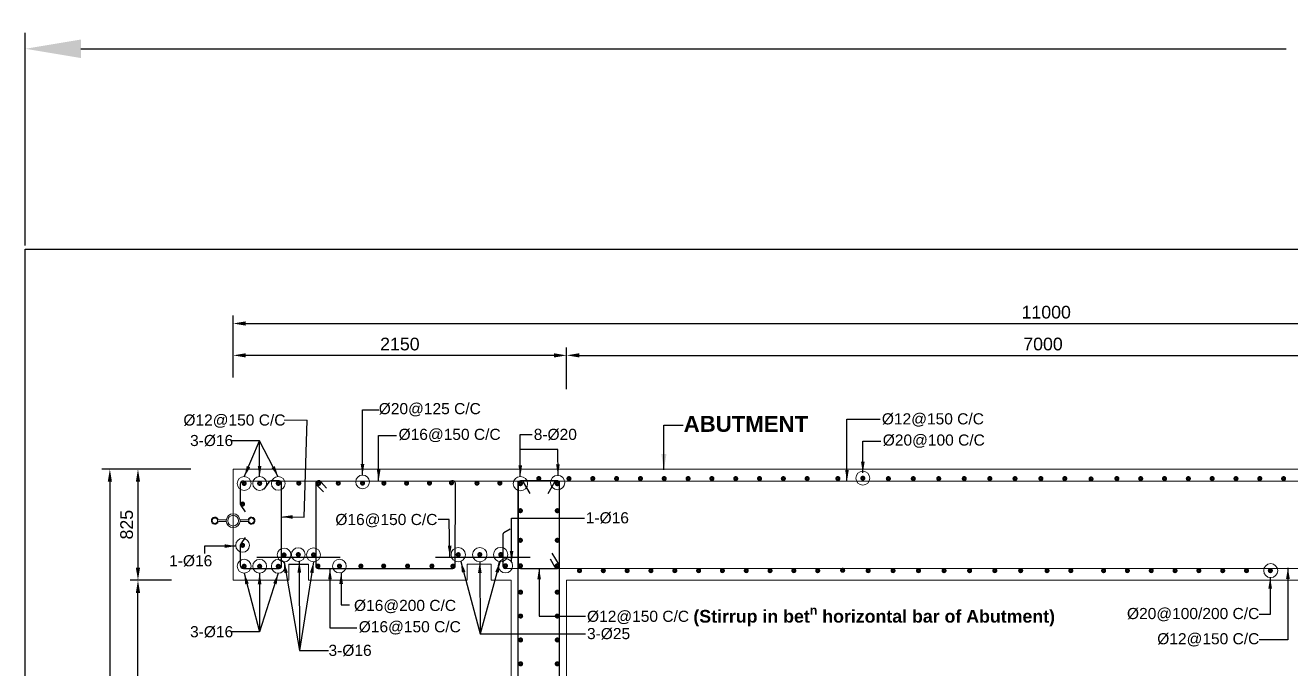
# Model space of a CAD drawing. Extents: x -358915 to 1258323, y -1667244 to -305611.
# Drawn here: x 506620 to 514588, y -1472622 to -1468572 of the extents above; entities that cross this region are included whole.
import ezdxf

# ---------------------------------------------------------------- set-up
doc = ezdxf.new("R2010")
doc.units = 0
doc.header["$LTSCALE"] = 300
doc.header["$MEASUREMENT"] = 0
doc.layers.get('0').update_dxf_attribs({"linetype": 'CONTINUOUS'})
doc.layers.get('DEFPOINTS').update_dxf_attribs({"linetype": 'CONTINUOUS'})
doc.layers.add('Dim', color=7, linetype='CONTINUOUS', lineweight=9)
doc.layers.add('ROD', color=1, linetype='CONTINUOUS', lineweight=30)
for name, color, linetype in [('LINE', 7, 'CONTINUOUS'), ('Sid&HeadWall', 7, 'CONTINUOUS'), ('TEXT', 10, 'CONTINUOUS'), ('TXT', 7, 'CONTINUOUS')]:
    doc.layers.add(name, color=color, linetype=linetype)
doc.styles.add('Arial', font='arial.ttf')
doc.styles.add('DIM', font='isocp3.shx')
doc.styles.add('style1', font='times.ttf')
doc.styles.add('text', font='ARIALN.TTF', dxfattribs={"height": 1.6})
doc.dimstyles.new('3', dxfattribs={"dimtxt": 225, "dimasz": 350, "dimexe": 100, "dimexo": 25, "dimgap": 9, "dimtad": 0, "dimdec": 0, "dimzin": 0, "dimdsep": 46, "dimtxsty": 'Standard', "dimcen": 0, "dimclrd": 5, "dimclre": 6, "dimclrt": 256, "dimadec": 0, "dimazin": 0, "dimtfac": 1, "dimtdec": 0, "dimtofl": 0, "dimtmove": 2, "dimatfit": 3, "dimfxl": 1, "dimtolj": 1, "dimtzin": 0, "dimarcsym": 0})
doc.dimstyles.new('Dim_35', dxfattribs={"dimtxt": 70, "dimasz": 70, "dimexe": 35, "dimexo": 30, "dimgap": 40, "dimtad": 1, "dimdec": 0, "dimzin": 0, "dimdsep": 46, "dimtxsty": 'DIM', "dimcen": 0.09, "dimclrd": 5, "dimclre": 5, "dimclrt": 7, "dimadec": 0, "dimazin": 0, "dimtfac": 1, "dimtdec": 0, "dimtmove": 0, "dimatfit": 3, "dimfxl": 1, "dimtolj": 1, "dimtzin": 0, "dimarcsym": 0})
doc.dimstyles.new('dim_50', dxfattribs={"dimtxt": 100, "dimasz": 100, "dimexe": 50, "dimexo": 30, "dimgap": 30, "dimtad": 1, "dimdec": 0, "dimzin": 0, "dimdsep": 46, "dimtxsty": 'DIM', "dimcen": 0.09, "dimclrd": 5, "dimclre": 5, "dimclrt": 7, "dimadec": 0, "dimazin": 0, "dimtfac": 1, "dimtdec": 0, "dimtmove": 0, "dimatfit": 3, "dimfxl": 1, "dimtolj": 1, "dimtzin": 0, "dimarcsym": 1})
doc.dimstyles.get("Standard").update_dxf_attribs({"dimtxt": 75, "dimasz": 75, "dimexe": 60, "dimexo": 60, "dimgap": 100, "dimtad": 1, "dimdec": 0, "dimzin": 0, "dimdsep": 46, "dimtxsty": 'style1', "dimcen": 0.09, "dimclrd": 5, "dimclre": 5, "dimadec": 0, "dimazin": 0, "dimtfac": 1, "dimtdec": 0, "dimtofl": 0, "dimtmove": 0, "dimatfit": 3, "dimfxl": 1, "dimtolj": 1, "dimtzin": 0, "dimarcsym": 0})

# ---------------------------------------------------------------- blocks, each defined once
blk = doc.blocks.new('*D617')
at = {"layer": 'DEFPOINTS', "color": 0, "transparency": 16777216}
for p in [(507500.2, -1471365.5), (507329.5, -1472065.6), (507570.3, -1472065.6)]:
    blk.add_point(p, dxfattribs=at)
at = {"layer": 'Dim', "color": 5, "lineweight": -2, "transparency": 16777216}
for p, q in [((507470.2, -1471365.5), (507279.5, -1471365.5)), ((507329.5, -1471445.5), (507329.5, -1471985.6)), ((507540.3, -1472065.6), (507279.5, -1472065.6))]:
    blk.add_line(p, q, dxfattribs=at)
at = {"layer": 'Dim', "color": 5, "transparency": 16777216}
for points in [[(507316.1, -1471445.5), (507342.8, -1471445.5), (507329.5, -1471365.5)], [(507316.1, -1471985.6), (507342.8, -1471985.6), (507329.5, -1472065.6)]]:
    blk.add_solid(points, dxfattribs=at)
at = {"layer": 'Dim', "color": 7, "lineweight": 18, "transparency": 16777216, "insert": (507258.6, -1471715.5), "char_height": 80, "attachment_point": 5, "rotation": 90, "style": 'Arial'}
blk.add_mtext('\\A1;825', dxfattribs=at)
blk = doc.blocks.new('*D619')
at = {"layer": 'DEFPOINTS', "color": 0, "transparency": 16777216}
for p in [(507691.7, -1471365.5), (507152.5, -1476465.6), (507693.2, -1476465.6)]:
    blk.add_point(p, dxfattribs=at)
at = {"layer": 'Dim', "color": 5, "lineweight": -2, "transparency": 16777216}
for p, q in [((507661.7, -1471365.5), (507102.5, -1471365.5)), ((507152.5, -1471445.5), (507152.5, -1476385.6)), ((507663.2, -1476465.6), (507102.5, -1476465.6))]:
    blk.add_line(p, q, dxfattribs=at)
at = {"layer": 'Dim', "color": 5, "transparency": 16777216}
for points in [[(507139.1, -1471445.5), (507165.8, -1471445.5), (507152.5, -1471365.5)], [(507139.1, -1476385.6), (507165.8, -1476385.6), (507152.5, -1476465.6)]]:
    blk.add_solid(points, dxfattribs=at)
at = {"layer": 'Dim', "color": 7, "lineweight": 18, "transparency": 16777216, "insert": (507081.6, -1473915.5), "char_height": 80, "attachment_point": 5, "rotation": 90, "style": 'Arial'}
blk.add_mtext('\\A1;5350', dxfattribs=at)
blk = doc.blocks.new('*D622')
at = {"layer": 'DEFPOINTS', "color": 0, "transparency": 16777216}
for p in [(517828.5, -1470449.2), (517828.5, -1470698.2), (507928.7, -1470818.2)]:
    blk.add_point(p, dxfattribs=at)
at = {"layer": 'Dim', "color": 5, "lineweight": -2, "transparency": 16777216}
for p, q in [((507928.7, -1470788.2), (507928.7, -1470399.2)), ((517828.5, -1470668.2), (517828.5, -1470399.2)), ((508008.7, -1470449.2), (517748.5, -1470449.2))]:
    blk.add_line(p, q, dxfattribs=at)
at = {"layer": 'Dim', "color": 5, "transparency": 16777216}
for points in [[(508008.7, -1470435.8), (508008.7, -1470462.5), (507928.7, -1470449.2)], [(517748.5, -1470435.8), (517748.5, -1470462.5), (517828.5, -1470449.2)]]:
    blk.add_solid(points, dxfattribs=at)
at = {"layer": 'Dim', "color": 7, "lineweight": 18, "transparency": 16777216, "insert": (513048.9, -1470378.3), "char_height": 80, "attachment_point": 5, "style": 'Arial'}
blk.add_mtext('\\A1;11000', dxfattribs=at)
blk = doc.blocks.new('*D623')
at = {"layer": 'DEFPOINTS', "color": 0, "transparency": 16777216}
for p in [(516028.5, -1470649.6), (516028.5, -1470837.4), (510028.9, -1470893.4)]:
    blk.add_point(p, dxfattribs=at)
at = {"layer": 'Dim', "color": 5, "lineweight": -2, "transparency": 16777216}
for p, q in [((510028.9, -1470863.4), (510028.9, -1470599.6)), ((516028.5, -1470807.4), (516028.5, -1470599.6)), ((510108.9, -1470649.6), (515948.5, -1470649.6))]:
    blk.add_line(p, q, dxfattribs=at)
at = {"layer": 'Dim', "color": 5, "transparency": 16777216}
for points in [[(510108.9, -1470636.3), (510108.9, -1470663), (510028.9, -1470649.6)], [(515948.5, -1470636.3), (515948.5, -1470663), (516028.5, -1470649.6)]]:
    blk.add_solid(points, dxfattribs=at)
at = {"layer": 'Dim', "color": 7, "lineweight": 18, "transparency": 16777216, "insert": (513028.7, -1470578.8), "char_height": 80, "attachment_point": 5, "style": 'Arial'}
blk.add_mtext('\\A1;7000', dxfattribs=at)
blk = doc.blocks.new('*D624')
at = {"layer": 'DEFPOINTS', "color": 0, "transparency": 16777216}
for p in [(507928.7, -1470649.7), (507928.7, -1470818.2), (510028.9, -1470861.7)]:
    blk.add_point(p, dxfattribs=at)
at = {"layer": 'Dim', "color": 5, "lineweight": -2, "transparency": 16777216}
for p, q in [((507928.7, -1470788.2), (507928.7, -1470599.7)), ((510028.9, -1470831.7), (510028.9, -1470599.7)), ((509948.9, -1470649.7), (508008.7, -1470649.7))]:
    blk.add_line(p, q, dxfattribs=at)
at = {"layer": 'Dim', "color": 5, "transparency": 16777216}
for points in [[(508008.7, -1470636.4), (508008.7, -1470663.1), (507928.7, -1470649.7)], [(509948.9, -1470636.4), (509948.9, -1470663.1), (510028.9, -1470649.7)]]:
    blk.add_solid(points, dxfattribs=at)
at = {"layer": 'Dim', "color": 7, "lineweight": 18, "transparency": 16777216, "insert": (508978.8, -1470578.9), "char_height": 80, "attachment_point": 5, "style": 'Arial'}
blk.add_mtext('\\A1;2150', dxfattribs=at)
blk = doc.blocks.new('*D634')
at = {"layer": 'DEFPOINTS', "color": 0, "transparency": 16777216}
for p in [(507329.5, -1472065.5), (507509.9, -1472065.5), (507909, -1473565.5)]:
    blk.add_point(p, dxfattribs=at)
at = {"layer": 'Dim', "color": 5, "lineweight": -2, "transparency": 16777216}
for p, q in [((507479.9, -1472065.5), (507279.5, -1472065.5)), ((507329.5, -1473485.5), (507329.5, -1472145.5)), ((507879, -1473565.5), (507279.5, -1473565.5))]:
    blk.add_line(p, q, dxfattribs=at)
at = {"layer": 'Dim', "color": 5, "transparency": 16777216}
for points in [[(507316.1, -1472145.5), (507342.8, -1472145.5), (507329.5, -1472065.5)], [(507316.1, -1473485.5), (507342.8, -1473485.5), (507329.5, -1473565.5)]]:
    blk.add_solid(points, dxfattribs=at)
at = {"layer": 'Dim', "color": 7, "lineweight": 18, "transparency": 16777216, "insert": (507258.6, -1472815.5), "char_height": 80, "attachment_point": 5, "rotation": 90, "style": 'Arial'}
blk.add_mtext('\\A1;1500', dxfattribs=at)
blk = doc.blocks.new('*D1501')
at = {"layer": 'DEFPOINTS', "color": 0, "ltscale": 0.5, "transparency": 16777216}
for p in [(523493.2, -1468719.8), (506620, -1469982.2), (523493.2, -1469982.2)]:
    blk.add_point(p, dxfattribs=at)
at = {"layer": 'LINE', "color": 6, "lineweight": -2, "ltscale": 0.5, "transparency": 16777216}
for p, q in [((506620, -1469957.2), (506620, -1468619.8)), ((523493.2, -1469957.2), (523493.2, -1468619.8))]:
    blk.add_line(p, q, dxfattribs=at)
at = {"layer": 'LINE', "color": 5, "lineweight": -2, "ltscale": 0.5, "transparency": 16777216}
for p, q in [((506970, -1468719.8), (514560.1, -1468719.8)), ((523143.2, -1468719.8), (515553.1, -1468719.8))]:
    blk.add_line(p, q, dxfattribs=at)
at = {"layer": 'LINE', "color": 5, "ltscale": 0.5, "transparency": 16777216}
for points in [[(506970, -1468661.4), (506970, -1468778.1), (506620, -1468719.8)], [(523143.2, -1468661.4), (523143.2, -1468778.1), (523493.2, -1468719.8)]]:
    blk.add_solid(points, dxfattribs=at)
at = {"layer": 'LINE', "ltscale": 0.5, "transparency": 16777216, "insert": (515056.6, -1468719.8), "char_height": 225, "attachment_point": 5}
blk.add_mtext('\\A1;16873', dxfattribs=at)

msp = doc.modelspace()

# ---------------------------------------------------------------- linework, layer by layer
at = {"lineweight": 18}
for points in [[(510028.9, -1471365.5), (510028.9, -1471365.5), (507928.7, -1471365.5), (507928.7, -1472065.6), (508278.7, -1472065.6), (508278.7, -1471964.1), (508403.7, -1471964.1), (508403.7, -1472065.6), (509402.7, -1472065.6), (509402.7, -1471964.1), (509552.9, -1471964.1), (509552.9, -1472065.6), (509678.9, -1472065.6), (509679.4, -1473565.5)], [(510028.9, -1475015.5), (510028.9, -1472065.6)]]:
    msp.add_lwpolyline(points, dxfattribs=at)
at = {"layer": 'Dim', "color": 5, "lineweight": 15}
msp.add_line((508395.1, -1471056.7), (508251.1, -1471056.7), dxfattribs=at)
at = {"layer": 'Dim', "color": 7, "lineweight": 15}
msp.add_line((510028.9, -1471365.5), (515728.7, -1471365.6), dxfattribs=at)
at = {"layer": 'Dim', "lineweight": 18, "ltscale": 500}
for points in [[(507835.7, -1471685.6), (507885.3, -1471685.6)], [(507835.7, -1471685.6), (507885.3, -1471685.6)], [(507835.7, -1471685.7), (507885.3, -1471685.6)], [(507835.7, -1471685.6), (507885.3, -1471685.6)], [(507835.7, -1471695.4), (507885.3, -1471695.4)], [(507835.7, -1471695.4), (507885.3, -1471695.4)], [(507835.7, -1471695.5), (507885.3, -1471695.4)], [(507835.7, -1471695.4), (507885.3, -1471695.4)]]:
    msp.add_lwpolyline(points, dxfattribs=at)
at = {"layer": 'Dim', "lineweight": 18, "ltscale": 500, "elevation": 0}
for points in [[(507972.4, -1471685.6), (508022.5, -1471685.6)], [(507972.4, -1471685.6), (508022.5, -1471685.6)], [(507972.4, -1471685.6), (508022.5, -1471685.6)], [(507972.4, -1471685.6), (508022.5, -1471685.6)], [(507972.4, -1471695.4), (508022.5, -1471695.4)], [(507972.4, -1471695.4), (508022.5, -1471695.4)], [(507972.4, -1471695.4), (508022.5, -1471695.4)], [(507972.4, -1471695.4), (508022.5, -1471695.4)]]:
    msp.add_lwpolyline(points, dxfattribs=at)
at = {"layer": 'Dim', "color": 7, "lineweight": 15}
msp.add_lwpolyline([(510028.9, -1472065.6), (516028.5, -1472065.5)], dxfattribs=at)
at = {"layer": 'Dim', "lineweight": 15}
for centre, radius in [((507998.3, -1471456.1), 43.5), ((508095.8, -1471455.9), 43.5), ((508212.9, -1471455.6), 43.5), ((508743.9, -1471446.6), 43.5), ((511894.2, -1471423), 43.9), ((507988.3, -1471845.5), 43.5), ((508249.3, -1471906.2), 43.5), ((508338.8, -1471903.8), 43.5), ((508435, -1471905.4), 43.5), ((507998.3, -1471977.1), 43.5), ((508095.8, -1471977.4), 43.5), ((508212.9, -1471977.6), 43.5), ((508598.3, -1471975.9), 43.2), ((514462.5, -1472004.8), 43.9)]:
    msp.add_circle(centre, radius, dxfattribs=at)
at = {"layer": 'Dim'}
for centre in [(509737.9, -1471457.5), (509972.3, -1471450.5), (509346.4, -1471904.5), (509482, -1471904), (509613.7, -1471903.6), (509643.8, -1471974.3)]:
    msp.add_circle(centre, 45.2, dxfattribs=at)
at = {"layer": 'Dim', "lineweight": 18, "ltscale": 500}
for centre, radius in [((507813.8, -1471690.5), 17.1), ((507813.8, -1471690.5), 17.1), ((507813.8, -1471690.6), 17.1), ((507813.8, -1471690.5), 17.1), ((507928.7, -1471690.5), 43.7), ((507928.7, -1471690.5), 43.7), ((507928.7, -1471690.5), 43.7), ((507928.7, -1471690.5), 43.7), ((507928.7, -1471690.5), 33.9), ((507928.7, -1471690.5), 33.9), ((507928.7, -1471690.5), 33.9), ((507928.7, -1471690.5), 33.9), ((508043.8, -1471690.5, 0), 17.1)]:
    msp.add_circle(centre, radius, dxfattribs=at)
for centre, start, end in [((507813.8, -1471690.5), 12.86098, 347.13902), ((507813.8, -1471690.5), 12.86098, 347.13902), ((507813.8, -1471690.6), 12.86098, 347.13902), ((507813.8, -1471690.5), 12.86098, 347.13902), ((508044, -1471690.5, 0), 192.86098, 167.13902), ((508044, -1471690.5, 0), 192.86098, 167.13902), ((508044, -1471690.5, 0), 192.86098, 167.13902), ((508044, -1471690.5, 0), 192.86098, 167.13902)]:
    msp.add_arc(centre, 22, start, end, dxfattribs=at)
at = {"layer": 'LINE', "lineweight": 18}
msp.add_line((508278.7, -1472065.6), (508278.7, -1471964.1), dxfattribs=at)
at = {"layer": 'LINE'}
msp.add_line((508278.7, -1471964.1), (508403.7, -1471964.1), dxfattribs=at)
msp.add_lwpolyline([(523493.2, -1481913.9), (506620, -1481913.9), (506620, -1469982.2), (523493.2, -1469982.2)], close=True, dxfattribs=at)
at = {"layer": 'ROD'}
for points in [[(507993.7, -1471440.5, 0.48757), (507973.7, -1471460.5), (507973.7, -1471584.3, 0.151211), (507977.2, -1471595.6), (508004.6, -1471635.5)], [(508004.6, -1471795.6), (507977.2, -1471835.5, 0.151211), (507973.7, -1471846.8), (507973.7, -1471970.6, 0.414214), (507993.7, -1471990.6), (508218.7, -1471990.6, 0.414204), (508233.7, -1471975.6), (508233.8, -1471455.5, 0.414214), (508218.8, -1471440.5), (508166.3, -1471440.5, 0.246445), (508154, -1471447), (508122.6, -1471492.4)], [(507993.7, -1471440.5), (516279.3, -1471440.6, -0.414211), (516294.3, -1471455.6), (516294.3, -1471642.9), (516250, -1471675.8)], [(508517.7, -1471485.4), (508483.8, -1471448.7, 0.110097), (508474.7, -1471440.5), (508463.7, -1471440.5, 0.414214), (508448.7, -1471455.5), (508448.7, -1471975.6, 0.414215), (508463.7, -1471990.6), (509312.7, -1471990.6, 0.414212), (509327.7, -1471975.6), (509328.7, -1471455.5, 0.414214), (509313.7, -1471440.5), (509305.5, -1471440.5)], [(509723.9, -1474190.5), (509724, -1471465.6), (509723.9, -1471450.4, -0.414214), (509733.9, -1471440.4), (509745.8, -1471440.4, -0.317877), (509755.3, -1471447.1), (509797.3, -1471518.8)], [(509984, -1474190.5), (509984, -1471465.6), (509984.1, -1471450.4, 0.414214), (509974.1, -1471440.4), (509962.2, -1471440.4, 0.317877), (509952.7, -1471447.1), (509910.5, -1471521.3)], [(508448.8, -1471454.5), (508448.8, -1471454.5, 0.246696), (508452, -1471462.8), (508498.8, -1471508.1)], [(509673.4, -1471742.9), (509632.8, -1471765.9, 0.210697), (509627.9, -1471777), (509627.9, -1471975.4, 0.414214), (509642.9, -1471990.4), (516275.4, -1471990.3)], [(509970.8, -1471990.7, 0.441818), (509983.8, -1471969.4), (509938.2, -1471894.4)], [(509971.5, -1471990.7), (509971.5, -1471990.7, -0.294836), (509954.2, -1471980.5), (509927.2, -1471933.1)]]:
    msp.add_lwpolyline(points, format="xyb", dxfattribs=at)
at = {"layer": 'ROD', "const_width": 17.2}
for points in [[(508005.3, -1471458.5, 1), (507991.2, -1471453.8, 1)], [(508102.8, -1471458.2, 1), (508088.8, -1471453.5, 1)], [(508219.9, -1471458, 1), (508205.9, -1471453.3, 1)], [(508335.1, -1471451.6, 1), (508349.1, -1471456.3, 1)], [(508460.7, -1471453.1, 1), (508474.7, -1471457.8, 1)], [(508584.1, -1471451.6, 1), (508598.1, -1471456.3, 1)], [(508736.9, -1471451.6, 1), (508750.9, -1471456.3, 1)], [(508871.5, -1471451.6, 1), (508885.5, -1471456.3, 1)], [(509014.3, -1471451.6, 1), (509028.3, -1471456.3, 1)], [(509158.3, -1471451.6, 1), (509172.3, -1471456.3, 1)], [(509296.6, -1471449.7, 1), (509310.6, -1471454.4, 1)], [(509457.4, -1471451.6, 1), (509471.4, -1471456.3, 1)], [(509601.3, -1471451.6, 1), (509615.4, -1471456.3, 1)], [(509860.4, -1471427.7, 1), (509846.3, -1471423, 1)], [(510050.6, -1471427.7, 1), (510036.6, -1471423, 1)], [(510186.6, -1471427.7, -1), (510200.6, -1471423, -1)], [(510336.6, -1471427.7, -1), (510350.6, -1471423, -1)], [(510500.6, -1471427.7, 1), (510486.6, -1471423, 1)], [(510650.6, -1471427.7, 1), (510636.6, -1471423, 1)], [(510800.6, -1471427.7, 1), (510786.6, -1471423, 1)], [(510936.6, -1471427.7, -1), (510950.6, -1471423, -1)], [(511086.6, -1471427.7, -1), (511100.6, -1471423, -1)], [(511236.6, -1471427.7, -1), (511250.6, -1471423, -1)], [(511386.6, -1471427.7, -1), (511400.6, -1471423, -1)], [(511550.6, -1471427.7, 1), (511536.6, -1471423, 1)], [(511744.2, -1471427.7, 1), (511730.2, -1471423, 1)], [(511901.2, -1471425.4, 1), (511887.2, -1471420.7, 1)], [(512061.9, -1471427.7, 1), (512047.9, -1471423, 1)], [(512218.9, -1471427.7, 1), (512204.9, -1471423, 1)], [(512378.9, -1471427.7, 1), (512364.9, -1471423, 1)], [(512539.9, -1471427.7, 1), (512525.9, -1471423, 1)], [(512700.9, -1471427.7, 1), (512686.9, -1471423, 1)], [(512859.4, -1471427.7, 1), (512845.4, -1471423, 1)], [(513022.4, -1471427.7, 1), (513008.4, -1471423, 1)], [(513158.9, -1471427.7, -1), (513172.9, -1471423, -1)], [(513324.2, -1471430.2, -1), (513338.2, -1471425.5, -1)], [(513486.9, -1471427.7, -1), (513500.9, -1471423, -1)], [(513650.9, -1471427.7, 1), (513636.9, -1471423, 1)], [(513800.9, -1471427.7, 1), (513786.9, -1471423, 1)], [(513950.9, -1471427.7, 1), (513936.9, -1471423, 1)], [(514086.9, -1471427.7, -1), (514100.9, -1471423, -1)], [(514236.9, -1471427.7, -1), (514250.9, -1471423, -1)], [(514400.9, -1471427.7, 1), (514386.9, -1471423, 1)], [(514536.9, -1471427.7, -1), (514550.9, -1471423, -1)], [(509730.9, -1471459.8, -1), (509744.9, -1471455.2, -1)], [(509977, -1471459.8, 1), (509962.9, -1471455.2, 1)], [(507995.3, -1471587.9, 1), (507981.3, -1471583.2, 1)], [(509730.9, -1471629.8, -1), (509744.9, -1471625.1, -1)], [(509977, -1471629.8, 1), (509962.9, -1471625.1, 1)], [(507995.3, -1471843.1, -1), (507981.3, -1471847.8, -1)], [(509730.9, -1471816.3, -1), (509744.9, -1471811.6, -1)], [(509977, -1471816.3, 1), (509962.9, -1471811.6, 1)], [(508242.3, -1471908.6, -1), (508256.3, -1471903.9, -1)], [(508332.2, -1471906.2, -1), (508346.2, -1471901.5, -1)], [(508428, -1471907.8, -1), (508442, -1471903.1, -1)], [(509339.4, -1471906.8, -1), (509353.4, -1471902.1, -1)], [(509475, -1471906.3, -1), (509489, -1471901.6, -1)], [(509620.7, -1471905.9, 1), (509606.7, -1471901.3, 1)], [(508005.3, -1471974.8, -1), (507991.2, -1471979.5, -1)], [(508102.8, -1471975, -1), (508088.8, -1471979.7, -1)], [(508219.9, -1471975.3, -1), (508205.9, -1471980, -1)], [(508455.9, -1471973.6, 1), (508469.9, -1471978.3, 1)], [(508591.3, -1471973.6, 1), (508605.3, -1471978.3, 1)], [(508726.3, -1471973.6, 1), (508740.4, -1471978.3, 1)], [(508869.7, -1471973.6, 1), (508883.7, -1471978.3, 1)], [(509020.4, -1471973.6, 1), (509034.4, -1471978.3, 1)], [(509174.2, -1471973.6, 1.06833), (509187.2, -1471978.3, 1.06833)], [(509305.7, -1471974.4, 1), (509319.8, -1471979, 1)], [(509650.8, -1471976.6, 1), (509636.8, -1471971.9, 1)], [(509730.9, -1471976.5, -1), (509744.9, -1471971.8, -1)], [(509977, -1471976.5, 1), (509962.9, -1471971.8, 1)], [(510116.9, -1472007.2, 1), (510102.9, -1472002.5, 1)], [(510266.9, -1472007.2, 1), (510252.9, -1472002.5, 1)], [(510402.9, -1472007.2, -1), (510416.9, -1472002.5, -1)], [(510552.9, -1472007.2, -1), (510566.9, -1472002.5, -1)], [(510702.9, -1472007.2, -1), (510716.9, -1472002.5, -1)], [(510852.9, -1472007.2, -1), (510866.9, -1472002.5, -1)], [(511002.9, -1472007.2, -1), (511016.9, -1472002.5, -1)], [(511152.9, -1472007.2, -1), (511166.9, -1472002.5, -1)], [(511302.9, -1472007.2, -1), (511316.9, -1472002.5, -1)], [(511452.9, -1472007.2, -1), (511466.9, -1472002.5, -1)], [(511616.9, -1472007.2, 1), (511602.9, -1472002.5, 1)], [(511774, -1472004.9, 1), (511759.9, -1472000.2, 1)], [(511934.6, -1472007.2, 1), (511920.6, -1472002.5, 1)], [(512091.6, -1472007.2, 1), (512077.6, -1472002.5, 1)], [(512251.6, -1472007.2, 1), (512237.6, -1472002.5, 1)], [(512412.6, -1472007.2, 1), (512398.6, -1472002.5, 1)], [(512573.6, -1472007.2, 1), (512559.6, -1472002.5, 1)], [(512732.1, -1472007.2, 1), (512718.1, -1472002.5, 1)], [(512895.1, -1472007.2, 1), (512881.1, -1472002.5, 1)], [(513061.2, -1472007.2, 1), (513047.2, -1472002.5, 1)], [(513211.2, -1472007.2, 1), (513197.2, -1472002.5, 1)], [(513417.3, -1472007.2, 1), (513403.3, -1472002.5, 1)], [(513553.3, -1472007.2, -1), (513567.3, -1472002.5, -1)], [(513703.3, -1472007.2, -1), (513717.3, -1472002.5, -1)], [(513853.3, -1472007.2, -1), (513867.3, -1472002.5, -1)], [(514003.3, -1472007.2, -1), (514017.3, -1472002.5, -1)], [(514167.3, -1472007.2, 1), (514153.3, -1472002.5, 1)], [(514317.3, -1472007.2, 1), (514303.3, -1472002.5, 1)], [(514467.3, -1472007.2, 1), (514453.3, -1472002.5, 1)], [(509746.1, -1472138.1, -1), (509732.1, -1472142.8, -1)], [(509976.9, -1472138.1, -1), (509962.9, -1472142.8, -1)], [(509746.2, -1472293.2, 1), (509732.2, -1472288.5, 1)], [(509976.9, -1472293.2, 1), (509962.9, -1472288.5, 1)], [(509746.1, -1472443.6, 1), (509732.1, -1472438.9, 1)], [(509976.9, -1472443.6, 1), (509962.9, -1472438.9, 1)], [(509746.2, -1472589.3, -1), (509732.2, -1472593.9, -1)], [(509976.9, -1472589.3, -1), (509962.9, -1472593.9, -1)]]:
    msp.add_lwpolyline(points, format="xyb", close=True, dxfattribs=at)
at = {"layer": 'ROD'}
msp.add_lwpolyline([(509738.9, -1471990.6), (509969, -1471990.6, 0.414214), (509984, -1471975.6), (509984, -1471455.5, 0.414214), (509969, -1471440.5), (509738.9, -1471440.5, 0.414214), (509723.9, -1471455.5), (509723.9, -1471975.6, 0.414214)], format="xyb", close=True, dxfattribs=at)
for points in [[(508078.7, -1471919.1), (508603.7, -1471919.1)], [(509202.7, -1471919.1), (509798.9, -1471919.1)]]:
    msp.add_lwpolyline(points, dxfattribs=at)
at = {"layer": 'Sid&HeadWall'}
msp.add_line((508278.7, -1471964.1), (508403.7, -1471964.1), dxfattribs=at)

# ---------------------------------------------------------------- texts
at = {"layer": 'TEXT', "color": 2, "lineweight": 18, "insert": (510766, -1471081.8), "char_height": 100, "width": 1116.006, "attachment_point": 4, "style": 'text'}
msp.add_mtext('{\\fArial|b1|i0|c0|p34;\\C7;ABUTMENT}', dxfattribs=at)
at = {"layer": 'TXT', "color": 0, "char_height": 70, "style": 'Arial'}
for s, insert, attachment_point in [('%%C20@125 C/C', (508845.8, -1470992), 4), ('%%C12@150 C/C', (507615.6, -1471063.7), 4), ('8-%%C20', (509821.7, -1471148.4), 4), ('3-%%C16', (507929.2, -1471186.9), 6), ('%%C20@100 C/C', (512019.6, -1471189.8), 4), ('%%C16@150 C/C', (508572.4, -1471689.9), 4), ('1-%%C16', (510149.5, -1471673.6), 4), ('1-%%C16', (507525.7, -1471943.9), 4), ('%%C16@200 C/C', (508689.9, -1472230.8), 4), ('3-%%C16', (507929.2, -1472390.6), 6), ('%%C16@150 C/C', (508719.9, -1472364.9), 4), ('%%C12@150 C/C', (514390.8, -1472440.5), 6), ('3-%%C16', (508529.3, -1472507.9), 4)]:
    msp.add_mtext(s, dxfattribs=dict(at, insert=insert, attachment_point=attachment_point))
for s, insert, width, attachment_point in [('%%C12@150 C/C', (512013.9, -1471056.3), 797.348, 4), ('%%C16@150 C/C', (508970.6, -1471154), 1042.073, 4), ('\\A1;%%C12@150 C/C {\\fArial|b1|i0|c0|p34;\\H1.143x;(Stirrup in bet\\H0.7x;\\Sn^ ;\\H1.429x; horizontal bar of Abutment)}', (510157.2, -1472290.7), 3595.178, 4), ('%%C20@100/200 C/C', (514390.6, -1472281.8), 1096.518, 6), ('3-%%C25', (510157.2, -1472402.4), 313.041, 4)]:
    msp.add_mtext(s, dxfattribs=dict(at, insert=insert, width=width, attachment_point=attachment_point))

# ---------------------------------------------------------------- dimensions: what is measured, and where the dimension line sits
at = {"layer": 'Dim', "lineweight": 18}
dim = msp.add_linear_dim(base=(517828.5, -1470449.2), p1=(507928.7, -1470818.2), p2=(517828.5, -1470698.2), text='11000', dimstyle='dim_50', override={"dimtxt": 80, "dimasz": 80, "dimtxsty": 'Arial'}, dxfattribs=at)
dim.commit()
dim.dimension.update_dxf_attribs({"geometry": '*D622', "text_midpoint": (513048.9, -1470449.2), "dimtype": 160})
for base, p1, p2, angle, text, picture, middle in [((507928.7, -1470649.7), (510028.9, -1470861.7), (507928.7, -1470818.2), 180, '2150', '*D624', (508978.8, -1470578.9)), ((507152.5, -1476465.6), (507691.7, -1471365.5), (507693.2, -1476465.6), 90, '5350', '*D619', (507081.6, -1473915.5)), ((507329.5, -1472065.6), (507500.2, -1471365.5), (507570.3, -1472065.6), 90, '825', '*D617', (507258.6, -1471715.5))]:
    dim = msp.add_linear_dim(base=base, p1=p1, p2=p2, angle=angle, text=text, dimstyle='dim_50', override={"dimtxt": 80, "dimasz": 80, "dimtxsty": 'Arial'}, dxfattribs=at)
    dim.commit()
    dim.dimension.update_dxf_attribs({"geometry": picture, "text_midpoint": middle})
dim = msp.add_linear_dim(base=(516028.5, -1470649.6), p1=(510028.9, -1470893.4), p2=(516028.5, -1470837.4), text='7000', dimstyle='dim_50', override={"dimtxt": 80, "dimasz": 80, "dimtxsty": 'Arial'}, dxfattribs=at)
dim.commit()
dim.dimension.update_dxf_attribs({"geometry": '*D623', "text_midpoint": (513028.7, -1470578.8)})
dim = msp.add_linear_dim(base=(507329.5, -1472065.5), p1=(507909, -1473565.5), p2=(507509.9, -1472065.5), angle=270, dimstyle='dim_50', override={"dimtxt": 80, "dimasz": 80, "dimtxsty": 'Arial'}, dxfattribs=at)
dim.commit()
dim.dimension.update_dxf_attribs({"geometry": '*D634', "text_midpoint": (507258.6, -1472815.5)})
at = {"layer": 'LINE', "color": 3, "ltscale": 0.5}
dim = msp.add_linear_dim(base=(523493.2, -1468719.8), p1=(506620, -1469982.2), p2=(523493.2, -1469982.2), dimstyle='3', override={"dimfxl": 700}, dxfattribs=at)
dim.commit()
dim.dimension.update_dxf_attribs({"geometry": '*D1501', "text_midpoint": (515056.6, -1468719.8)})

# ---------------------------------------------------------------- leaders
at = {"layer": 'Dim'}
for points in [[(508743.4, -1471404.1), (508743.4, -1470992), (508845.8, -1470992)], [(508233.8, -1471665.5), (508375.1, -1471668.6), (508395.1, -1471056.7)], [(511794.3, -1471440.6), (511794.3, -1471050.5), (512003, -1471050.5)], [(508095.3, -1471415.3), (508095.3, -1471186.9), (507912.6, -1471186.9)], [(507998.3, -1471415.1), (508095.3, -1471186.9), (507912.6, -1471186.9)], [(508212.9, -1471414.6), (508095.3, -1471186.9), (508009.6, -1471186.9)], [(509737.1, -1471412.1), (509737.1, -1471148.4), (509812.8, -1471148.4)], [(509974.6, -1471405.4), (509972.8, -1471242), (509737.1, -1471242)], [(509682.3, -1471950.6), (509682.3, -1471673.6), (510140.4, -1471673.6)], [(507945, -1471850.2), (507748.7, -1471850.2), (507748.7, -1471896.6)], [(508249.6, -1471949.8), (508346.6, -1472507.9), (508432.3, -1472507.9)], [(508345.3, -1471946.9), (508346.6, -1472507.9), (508529.3, -1472507.9)], [(508435, -1471949), (508346.6, -1472507.9), (508529.3, -1472507.9)], [(508538.5, -1471990.6), (508538.5, -1472364.9), (508706.7, -1472364.9)], [(509362.5, -1471946.7), (509484.4, -1472402.4), (510148.1, -1472402.4)], [(509482, -1471949.1), (509484.4, -1472402.4), (510148.1, -1472402.4)], [(509608.7, -1471948.5), (509484.4, -1472402.4), (510148.1, -1472402.4)], [(509855.5, -1471990.5), (509856.1, -1472290.7), (510148.1, -1472290.7)], [(514571, -1471986.6), (514571, -1472440.5), (514390.8, -1472440.5)], [(508095.3, -1472020.5), (508095.3, -1472390.6), (507912.6, -1472390.6)], [(507998.3, -1472020.7), (508095.3, -1472390.6), (507912.6, -1472390.6)], [(508212.9, -1472021.2), (508095.3, -1472390.6), (508009.6, -1472390.6)], [(508608.8, -1472017.9), (508608.8, -1472219.8), (508662.2, -1472219.8)], [(514459.2, -1472048.6), (514459.2, -1472281.8), (514390.6, -1472281.8)]]:
    msp.add_leader(points, dimstyle='Dim_35', dxfattribs=at)
at = {"layer": 'Dim', "lineweight": 18}
msp.add_leader([(510641.3, -1471370.9), (510641.3, -1471090), (510762.1, -1471090)], dimstyle='dim_50', dxfattribs=at)
at = {"layer": 'Dim', "ltscale": 500}
for points in [[(508845.2, -1471439.6), (508845.2, -1471154), (508958.1, -1471154)], [(511894.2, -1471389.1), (511894.2, -1471189.8), (512007.1, -1471189.8)]]:
    msp.add_leader(points, dimstyle='Dim_35', dxfattribs=at)
at = {"layer": 'Dim'}
msp.add_leader([(509293.6, -1471919.1), (509289.5, -1471682.4), (509220.2, -1471682.4)], dimstyle='Standard', override={"dimtxt": 96, "dimasz": 72}, dxfattribs=at)

doc.saveas('drawing.dxf')
